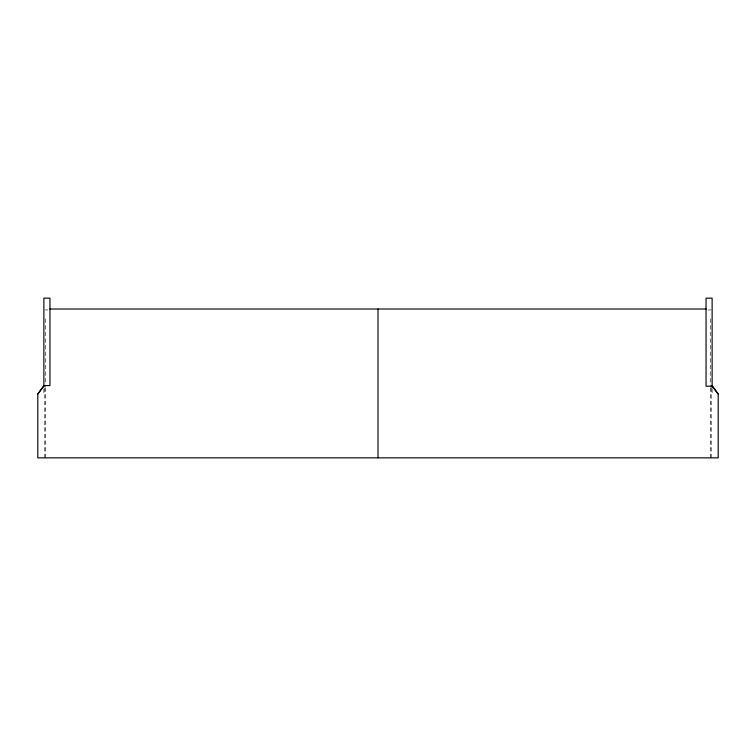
<?xml version="1.0" encoding="UTF-8"?>
<svg xmlns="http://www.w3.org/2000/svg" width="756" height="756" viewBox="0 0 756 756"><rect width="100%" height="100%" fill="white"/><g stroke="black" fill="none" stroke-linecap="round" stroke-linejoin="round"><path stroke-width="0.57" stroke-dasharray="3.78 2.83" d="M44.887 309.96L47.921 309.96M708.079 309.96L711.112 309.96M712.124 388.962L712.124 394.802M711.216 387.989L711.216 457.852M710.602 318.862L710.602 386.628M710.602 387.79L710.602 457.852M45.398 318.862L45.398 386.628M45.398 387.79L45.398 457.852M44.784 387.989L44.784 457.852M43.876 388.962L43.876 394.802"/><path stroke-width="1.13" d="M712.124 385.579L718.2 394.027L718.2 457.852L37.8 457.852L37.8 394.027L43.876 385.579L49.953 385.579L49.953 298.147L43.876 298.147L43.876 386.628M37.8 394.027L43.876 386.212M49.953 309.015L706.047 309.015M718.2 394.027L712.124 386.212L706.047 386.212L706.047 298.147L712.124 298.176L712.124 387.79M378 309.015L378 457.852"/></g></svg>
